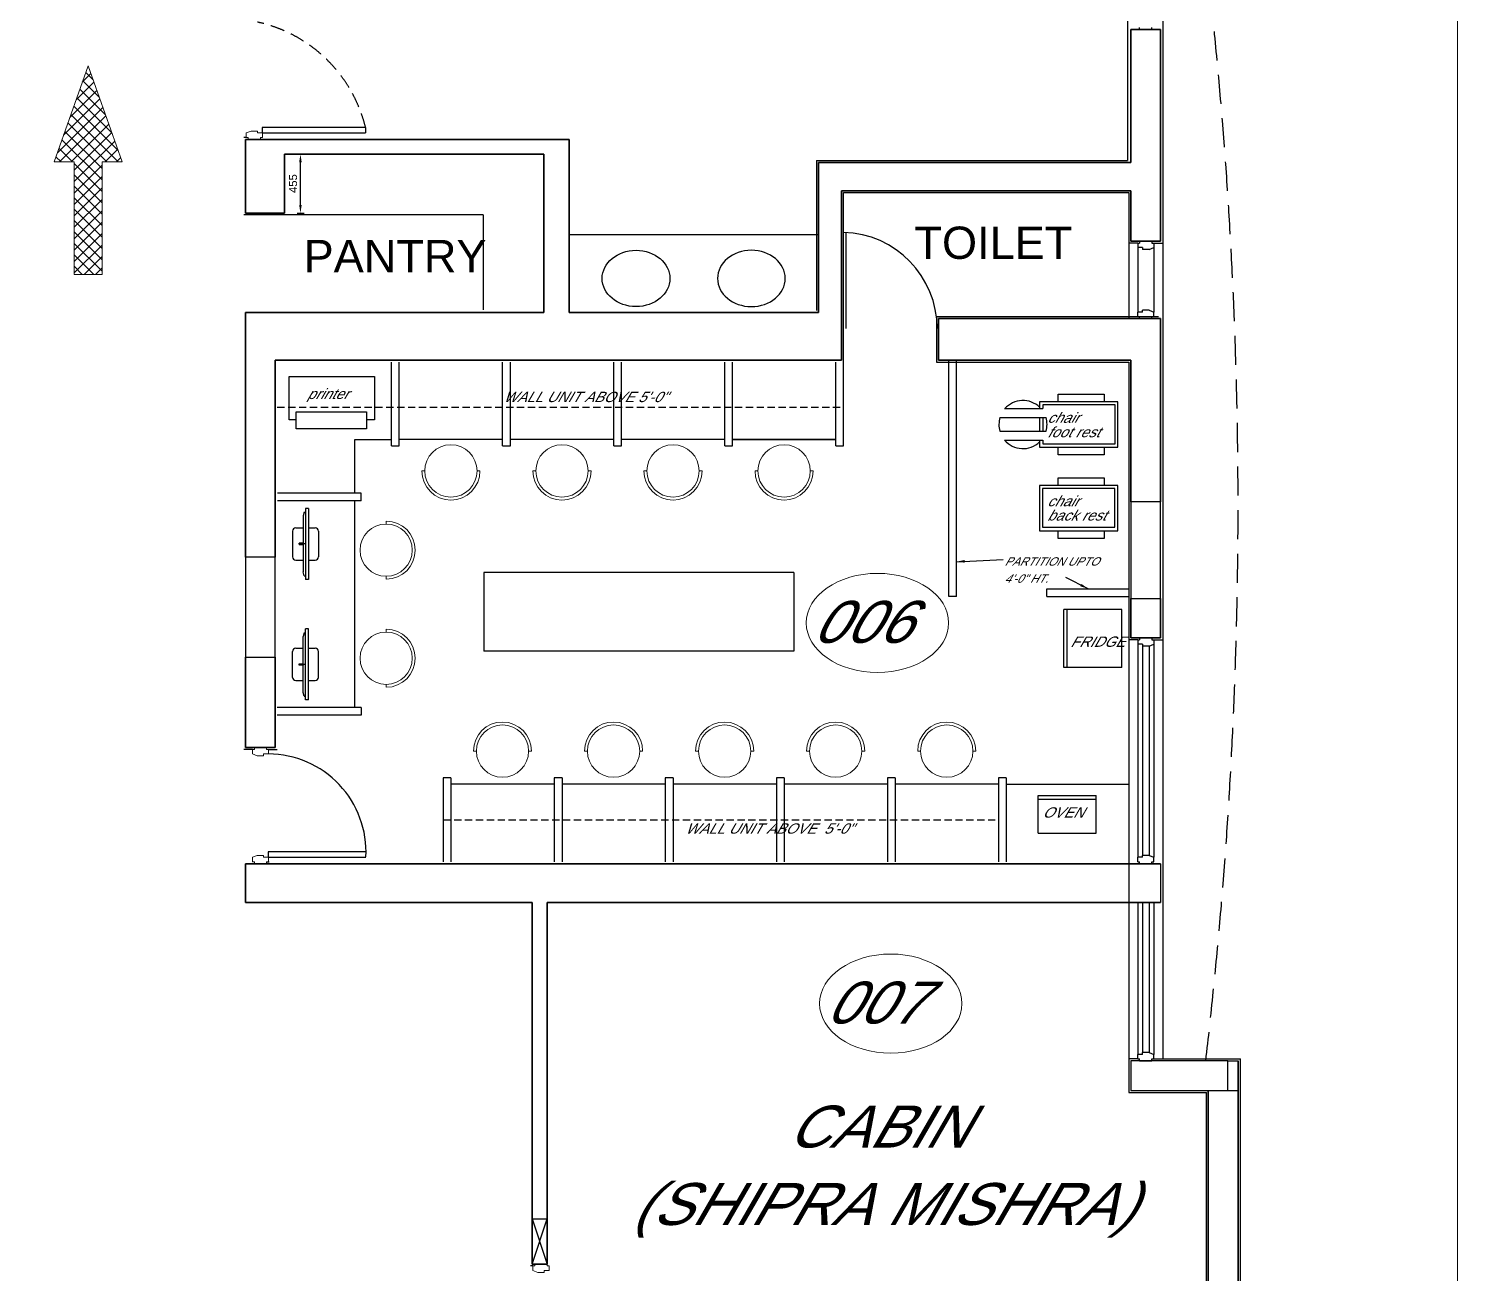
# Model space of a CAD drawing. Extents: x 681461 to 1380439, y -183990 to 19328.
# Drawn here: x 692164 to 703228, y -160609 to -150969 of the extents above; entities that cross this region are included whole.
import ezdxf
from ezdxf.enums import TextEntityAlignment as Align

# ---------------------------------------------------------------- set-up
doc = ezdxf.new("R2010")
doc.units = 0
doc.header["$LTSCALE"] = 900
doc.header["$MEASUREMENT"] = 0
doc.header["$PDMODE"] = 34
doc.linetypes.add('HIDDEN', pattern=[0.375, 0.25, -0.125])
doc.linetypes.add('HIDDEN2', pattern=[0.1875, 0.125, -0.0625])
doc.layers.get('0').update_dxf_attribs({"color": 1, "linetype": 'CONTINUOUS'})
doc.layers.get('DEFPOINTS').update_dxf_attribs({"color": 3, "linetype": 'CONTINUOUS'})
for name, color, linetype in [('1', 7, 'CONTINUOUS'), ('2', 7, 'CONTINUOUS'), ('D&R FREAM', 16, 'CONTINUOUS'), ('door', 163, 'CONTINUOUS'), ('PLASTER LINE', 8, 'CONTINUOUS'), ('TEXT', 2, 'CONTINUOUS'), ('WALL', 1, 'CONTINUOUS'), ('win', 4, 'CONTINUOUS')]:
    doc.layers.add(name, color=color, linetype=linetype)
doc.styles.add('ROMANS', font='arial.ttf')
doc.dimstyles.new('MSADIM', dxfattribs={"dimscale": 25, "dimtxt": 2.5, "dimasz": 2.5, "dimexe": 1.2, "dimexo": 1, "dimgap": 1, "dimtad": 1, "dimdec": 0, "dimzin": 1, "dimdsep": 46, "dimtxsty": 'ROMANS', "dimcen": 0, "dimclrd": 3, "dimclrt": 6, "dimadec": 0, "dimazin": 0, "dimtfac": 1, "dimtdec": 0, "dimtofl": 0, "dimtmove": 0, "dimatfit": 3, "dimfxl": 1, "dimtvp": 0.1, "dimtolj": 1, "dimtzin": 1, "dimarcsym": 2})

# ---------------------------------------------------------------- blocks, each defined once
blk = doc.blocks.new('REDFRAME')
at = {"layer": '1', "linetype": 'ByBlock', "lineweight": 13}
for p, q in [((-95, 0), (-95, -15)), ((-95, 0), (0, 0)), ((0, 0), (0, -15)), ((-110, -15), (-110, -50)), ((-110, -15), (-95, -15)), ((-110, -15), (-110, -50)), ((-72, -50), (-110, -50)), ((-72, -50), (-72, -65)), ((-22, -65), (-72, -65)), ((-22, -65), (15, -50)), ((0, -15), (15, -15)), ((15, -15), (15, -50))]:
    blk.add_line(p, q, dxfattribs=at)
blk = doc.blocks.new('*D8')
at = {"layer": 'DEFPOINTS', "color": 0, "linetype": 'ByBlock', "lineweight": 13, "ltscale": 1.25}
for p in [(694144, -151943), (694269, -151943), (694144, -152398)]:
    blk.add_point(p, dxfattribs=at)
at = {"layer": 'door', "color": 0, "linetype": 'ByBlock', "lineweight": -2, "ltscale": 1.25}
for p, q in [((694244, -151943), (694299, -151943)), ((694244, -152398), (694299, -152398))]:
    blk.add_line(p, q, dxfattribs=at)
at = {"layer": 'door', "color": 3, "linetype": 'ByBlock', "lineweight": -2, "ltscale": 1.25}
blk.add_line((694269, -152335), (694269, -152005), dxfattribs=at)
at = {"layer": 'door', "color": 3, "linetype": 'ByBlock', "lineweight": 13, "ltscale": 1.25}
for points in [[(694259, -152005), (694279, -152005), (694269, -151943)], [(694259, -152335), (694279, -152335), (694269, -152398)]]:
    blk.add_solid(points, dxfattribs=at)
at = {"layer": 'door', "color": 6, "linetype": 'ByBlock', "ltscale": 1.25, "insert": (694212, -152170), "char_height": 62.5, "attachment_point": 5, "rotation": 90, "style": 'ROMANS'}
blk.add_mtext('\\A1;455', dxfattribs=at)
blk = doc.blocks.new('CHA')
at = {"layer": '1', "linetype": 'Continuous', "lineweight": 0}
for p, q in [((-0.225, 0), (-0.25, 0)), ((0.25, 0), (0.225, 0))]:
    blk.add_line(p, q, dxfattribs=at)
blk.add_circle((0, 0), 0.225, dxfattribs=at)
blk.add_arc((0, 0), 0.25, 180, 0, dxfattribs=at)

msp = doc.modelspace()

# ---------------------------------------------------------------- hatches: boundary and pattern name
at = {"layer": 'door', "linetype": 'ByBlock', "lineweight": 13, "ltscale": 1.25}
h = msp.add_hatch(dxfattribs=at)
h.set_pattern_fill('ANSI37', color=3, scale=500)
h.set_pattern_definition([(45, (-14166.51, 22129), (-44.194174, 44.194174), []), (135, (-14166.51, 22129), (-44.194174, -44.194174), [])])
h.paths.add_polyline_path([(692624.5, -151257), (692361.5, -152002), (692516.5, -152002), (692516.5, -152873), (692732.5, -152873), (692732.5, -152002), (692887.5, -152002)])

# ---------------------------------------------------------------- linework, layer by layer
at = {"linetype": 'Continuous'}
for p, q in [((694974.5, -154201.8), (694974.5, -153551.8)), ((695034.5, -154201.8), (695034.5, -153551.8)), ((695834.5, -154201.8), (695834.5, -153551.8)), ((695894.5, -154201.8), (695894.5, -153551.8)), ((696694.5, -154201.8), (696694.5, -153551.8)), ((696754.5, -154201.8), (696754.5, -153551.8)), ((697554.5, -154201.8), (697554.5, -153551.8)), ((697614.5, -154201.8), (697614.5, -153551.8)), ((698414.5, -154201.8), (698414.5, -153551.8)), ((698474.5, -154201.8), (698474.5, -153551.8)), ((699289.5, -155366.8), (699289.5, -153536.8)), ((699349.5, -155366.8), (699349.5, -153536.8)), ((694974.5, -154201.8), (695034.5, -154201.8)), ((695834.5, -154201.8), (695894.5, -154201.8)), ((696694.5, -154201.8), (696754.5, -154201.8)), ((697554.5, -154201.8), (697614.5, -154201.8)), ((698414.5, -154201.8), (698474.5, -154201.8)), ((694740.3, -154566.8), (694090.3, -154566.8)), ((694740.3, -154626.8), (694090.3, -154626.8)), ((694740.3, -154626.8), (694740.3, -154566.8)), ((700049.5, -155366.8), (700049.5, -155306.8)), ((700049.5, -155306.8), (700684.5, -155306.8)), ((699349.5, -155366.8), (699289.5, -155366.8)), ((700049.5, -155366.8), (700684.5, -155366.8)), ((694740.3, -156226.8), (694089.5, -156226.8)), ((694740.3, -156286.8), (694089.5, -156286.8)), ((694740.3, -156226.8), (694740.3, -156286.8)), ((695374.5, -156771.8), (695374.5, -157421.8)), ((695434.5, -156771.8), (695374.5, -156771.8)), ((695434.5, -156771.8), (695434.5, -157421.8)), ((696234.5, -156771.8), (696234.5, -157421.8)), ((696294.5, -156771.8), (696234.5, -156771.8)), ((696294.5, -156771.8), (696294.5, -157421.8)), ((697094.5, -156771.8), (697094.5, -157421.8)), ((697154.5, -156771.8), (697094.5, -156771.8)), ((697154.5, -156771.8), (697154.5, -157421.8)), ((697954.5, -156771.8), (697954.5, -157421.8)), ((698014.5, -156771.8), (697954.5, -156771.8)), ((698014.5, -156771.8), (698014.5, -157421.8)), ((698814.5, -156771.8), (698814.5, -157421.8)), ((698874.5, -156771.8), (698814.5, -156771.8)), ((698874.5, -156771.8), (698874.5, -157421.8)), ((699674.5, -156771.8), (699674.5, -157421.8)), ((699734.5, -156771.8), (699674.5, -156771.8)), ((699734.5, -156771.8), (699734.5, -157421.8))]:
    msp.add_line(p, q, dxfattribs=at)
at = {"layer": '2', "color": 30, "linetype": 'Continuous'}
for p, q in [((694298.4, -154714.4), (694289.1, -154743.6)), ((694289.1, -154743.6), (694289.1, -155177)), ((694298.4, -154714.4), (694307.7, -154714.4)), ((694332.5, -154685.3), (694307.7, -154685.3)), ((694307.7, -154685.3), (694307.7, -155235.3)), ((694332.5, -154685.3), (694332.5, -155235.3)), ((694207.7, -154860.3), (694207.7, -155060.3)), ((694232.7, -154835.3), (694289.1, -154835.3)), ((694332.5, -154835.3), (694382.7, -154835.3)), ((694407.7, -154860.3), (694407.7, -155060.3)), ((694307.7, -154960.3), (694254.6, -154960.3)), ((694232.7, -155085.3), (694289.1, -155085.3)), ((694332.5, -155085.3), (694382.7, -155085.3)), ((694298.4, -155206.1), (694289.1, -155177)), ((694298.4, -155206.1), (694307.7, -155206.1)), ((694332.5, -155235.3), (694307.7, -155235.3)), ((694298.4, -155647.4), (694289.1, -155676.6)), ((694298.4, -155647.4), (694307.7, -155647.4)), ((694332.5, -155618.3), (694307.7, -155618.3)), ((694307.7, -156168.3), (694307.7, -155618.3)), ((694332.5, -156168.3), (694332.5, -155618.3)), ((694232.7, -155768.3), (694289.1, -155768.3)), ((694289.1, -156109.9), (694289.1, -155676.6)), ((694332.5, -155768.3), (694382.7, -155768.3)), ((694207.7, -155993.3), (694207.7, -155793.3)), ((694307.7, -155893.3), (694254.6, -155893.3)), ((694407.7, -155993.3), (694407.7, -155793.3)), ((694232.7, -156018.3), (694289.1, -156018.3)), ((694298.4, -156139.1), (694289.1, -156109.9)), ((694332.5, -156018.3), (694382.7, -156018.3)), ((694298.4, -156139.1), (694307.7, -156139.1)), ((694332.5, -156168.3), (694307.7, -156168.3))]:
    msp.add_line(p, q, dxfattribs=at)
for points in [[(694259.4, -154955.2), (694259.4, -154965.2), (694289.1, -154965.2), (694289.1, -154955.2)], [(694259.4, -155898.3), (694259.4, -155888.3), (694289.1, -155888.3), (694289.1, -155898.3)]]:
    msp.add_lwpolyline(points, close=True, dxfattribs=at)
for centre, start, end in [((694232.7, -154860.3), 90, 180), ((694382.7, -154860.3), 0, 90), ((694232.7, -155060.3), 180, 270), ((694382.7, -155060.3), 270, 0), ((694232.7, -155793.3), 90, 180), ((694382.7, -155793.3), 360, 90), ((694232.7, -155993.3), 180, 270), ((694382.7, -155993.3), 270, 360)]:
    msp.add_arc(centre, 25, start, end, dxfattribs=at)
at = {"layer": 'D&R FREAM', "color": 16, "linetype": 'ByBlock'}
for p, q in [((700767, -150976.8), (700767, -150961.8)), ((700767, -150976.8), (700862, -150976.8)), ((700862, -150976.8), (700862, -150961.8)), ((700752, -152629.8), (700752, -152664.8)), ((700752, -152629.8), (700752, -152664.8)), ((700752, -152629.8), (700767, -152629.8)), ((700790, -152664.8), (700752, -152664.8)), ((700767, -152614.8), (700767, -152629.8)), ((700767, -152614.8), (700862, -152614.8)), ((700790, -152664.8), (700790, -152679.8)), ((700840, -152679.8), (700790, -152679.8)), ((700840, -152679.8), (700877, -152664.8)), ((700862, -152614.8), (700862, -152629.8)), ((700862, -152629.8), (700877, -152629.8)), ((700877, -152629.8), (700877, -152664.8)), ((700752, -153199.8), (700752, -153164.8)), ((700752, -153199.8), (700752, -153164.8)), ((700790, -153164.8), (700752, -153164.8)), ((700752, -153199.8), (700767, -153199.8)), ((700767, -153214.8), (700767, -153199.8)), ((700840, -153149.8), (700790, -153149.8)), ((700790, -153164.8), (700790, -153149.8)), ((700840, -153149.8), (700877, -153164.8)), ((700862, -153199.8), (700877, -153199.8)), ((700862, -153214.8), (700862, -153199.8)), ((700877, -153199.8), (700877, -153164.8))]:
    msp.add_line(p, q, dxfattribs=at)
at = {"layer": 'door', "color": 7, "lineweight": 35, "ltscale": 1.25}
for p, q in [((700929.5, -150976.8), (700699.5, -150976.8)), ((700699.5, -150976.8), (700699.5, -151099.8)), ((700929.5, -150976.8), (700929.5, -152614.8)), ((700699.5, -151048.8), (700699.5, -152006.8)), ((700699.5, -151099.8), (700699.5, -151114.8)), ((696349.5, -151827.8), (693844.5, -151827.8)), ((693844.5, -152397.8), (693844.5, -151827.8)), ((696349.5, -151827.8), (696349.5, -153166.8)), ((696154.5, -151942.8), (694144.5, -151942.8)), ((694144.5, -152397.8), (694144.5, -151942.8)), ((696154.5, -153166.8), (696154.5, -151942.8)), ((698279.5, -152006.8), (698279.5, -153166.8)), ((700699.5, -152006.8), (698279.5, -152006.8)), ((700699.5, -152224.8), (698459.5, -152224.8)), ((698459.5, -152224.8), (698459.5, -153536.8)), ((700699.5, -152224.8), (700699.5, -152614.8)), ((694144.5, -152397.8), (693844.5, -152397.8)), ((700929.5, -152614.8), (700699.5, -152614.8)), ((693844.5, -155061.8), (693844.5, -153166.8)), ((696154.5, -153166.8), (693844.5, -153166.8)), ((698279.5, -153166.8), (696349.5, -153166.8)), ((700929.5, -153214.8), (699209.5, -153214.8)), ((699209.5, -153214.8), (699209.5, -153536.8)), ((700929.5, -154633.8), (700929.5, -153214.8)), ((694074.5, -155061.8), (694074.5, -153536.8)), ((694074.5, -153536.8), (698459.5, -153536.8)), ((699209.5, -153536.8), (700699.5, -153536.8)), ((700699.5, -154633.8), (700699.5, -153536.8)), ((700699.5, -154633.8), (700699.5, -153536.8)), ((700699.5, -155383.8), (700699.5, -155686.8)), ((700699.5, -155383.8), (700699.5, -155686.8)), ((700929.5, -155383.8), (700929.5, -155686.8)), ((700699.5, -155686.8), (700929.5, -155686.8)), ((693844.5, -155836.8), (693844.5, -156536.8)), ((694074.5, -155836.8), (694074.5, -156536.8)), ((694074.5, -156013.8), (694074.5, -156316.8)), ((693844.5, -156536.8), (694074.5, -156536.8)), ((693844.5, -157736.8), (693844.5, -157436.8)), ((693844.5, -157436.8), (700929.5, -157436.8)), ((693844.5, -157736.8), (696064.5, -157736.8)), ((696064.5, -160536.8), (696064.5, -157736.8)), ((696179.5, -160536.8), (696179.5, -157736.8)), ((696179.5, -157736.8), (700929.5, -157736.8)), ((701529.1, -161778.8), (701529.1, -158963.8)), ((701299.1, -161478.8), (701299.1, -159193.8)), ((696064.5, -160536.8), (696179.5, -160536.8))]:
    msp.add_line(p, q, dxfattribs=at)
at = {"layer": 'door', "color": 3, "linetype": 'ByBlock', "lineweight": 13, "ltscale": 1.25}
for p, q in [((692624.5, -151257), (692361.5, -152002)), ((692624.5, -151257), (692887.5, -152002)), ((692516.5, -152002), (692361.5, -152002)), ((692516.5, -152002), (692516.5, -152873)), ((692887.5, -152002), (692732.5, -152002)), ((692732.5, -152002), (692732.5, -152873)), ((692732.5, -152873), (692516.5, -152873))]:
    msp.add_line(p, q, dxfattribs=at)
at = {"layer": 'door'}
for p, q in [((694773.1, -151734.9), (693973.1, -151736)), ((693973.1, -151736), (693973.1, -151776.6)), ((693973.1, -151776.6), (694773.1, -151775.5)), ((694773.1, -151734.9), (694773.1, -151775.5))]:
    msp.add_line(p, q, dxfattribs=at)
at = {"layer": 'door', "color": 1, "ltscale": 1.25}
for p, q in [((698475.2, -153291.6), (698475.2, -152547.6)), ((698495.5, -153291.6), (698495.5, -152548.4))]:
    msp.add_line(p, q, dxfattribs=at)
at = {"layer": 'door', "color": 3, "linetype": 'HIDDEN', "ltscale": 0.25}
for p, q in [((694089.5, -153901.8), (698474.5, -153901.8)), ((695374.5, -157096.8), (699674.5, -157096.8))]:
    msp.add_line(p, q, dxfattribs=at)
at = {"layer": 'door', "color": 30, "linetype": 'ByBlock', "ltscale": 1.25}
for p, q in [((699684.7, -153982.1), (700043.2, -153982.1)), ((699721.7, -153912.5), (700016.5, -153912.5)), ((699684.7, -154086.4), (700043.2, -154086.4)), ((694690.3, -154151.8), (694974.5, -154151.8)), ((699721.7, -154156), (700016.5, -154156)), ((695689.5, -155181.8), (695689.5, -155791.8)), ((698089.5, -155181.8), (695689.5, -155181.8)), ((698089.5, -155181.8), (698089.5, -155791.8)), ((700180.2, -155917.9), (700180.2, -155467.9)), ((700630.2, -155467.9), (700180.2, -155467.9)), ((700206.9, -155917.9), (700206.9, -155467.9)), ((700630.2, -155917.9), (700630.2, -155467.9)), ((698089.5, -155791.8), (695689.5, -155791.8)), ((700630.2, -155917.9), (700180.2, -155917.9)), ((699981.2, -156909.3), (700431.2, -156909.3)), ((699981.2, -157199.4), (699981.2, -156909.3)), ((699981.2, -156936), (700431.2, -156936)), ((700431.2, -157199.4), (700431.2, -156909.3)), ((699981.2, -157199.4), (700431.2, -157199.4)), ((699981.2, -157199.4), (700431.2, -157199.4))]:
    msp.add_line(p, q, dxfattribs=at)
at = {"layer": 'door', "color": 4, "linetype": 'ByBlock', "ltscale": 1.25}
for p, q in [((693897, -156551.8), (693829.5, -156551.8)), ((694022, -156551.8), (694089.5, -156551.8)), ((700929.5, -157436.8), (700929.5, -157736.8))]:
    msp.add_line(p, q, dxfattribs=at)
at = {"layer": 'door', "color": 232, "ltscale": 1.25}
msp.add_line((699734.5, -156821.8), (700684.5, -156821.8), dxfattribs=at)
at = {"layer": 'door', "color": 222, "linetype": 'ByBlock', "lineweight": 13, "ltscale": 1.25}
msp.add_lwpolyline([(681461, -120785.9), (703228, -120785.9), (703228, -183990), (681461, -183990)], close=True, dxfattribs=at)
at = {"layer": 'door', "color": 30, "linetype": 'ByBlock', "ltscale": 1.25}
for points in [[(694235.7, -153998.1), (694181.2, -153998.1), (694181.2, -153664.1), (694842.2, -153664.1), (694842.2, -153998.1), (694780.9, -153998.1)], [(699992.3, -154156), (699992.3, -154211.2), (700598.8, -154211.2), (700598.8, -153860.4), (699992.3, -153860.4), (699992.3, -153912.5)], [(700016.5, -154156), (700016.5, -154184.4), (700576.7, -154184.4), (700576.7, -153884.1), (700016.5, -153884.1), (700016.5, -153912.5)], [(699992.3, -153982.1), (699992.3, -154086.4)], [(700016.5, -153982.1), (700016.5, -154086.4)]]:
    msp.add_lwpolyline(points, dxfattribs=at)
for points in [[(700136.5, -153800.9), (700492.6, -153800.9), (700492.6, -153860.4), (700136.5, -153860.4)], [(694780.9, -153936.8), (694780.9, -154068.6), (694235.7, -154068.6), (694235.7, -153936.8)], [(700136.5, -154211.2), (700492.6, -154211.2), (700492.6, -154270.6), (700136.5, -154270.6)], [(700135.8, -154447.2), (700491.9, -154447.2), (700491.9, -154506.7), (700135.8, -154506.7)], [(699991.6, -154857.5), (700598.1, -154857.5), (700598.1, -154506.7), (699991.6, -154506.7)], [(700015.8, -154830.7), (700576, -154830.7), (700576, -154530.4), (700015.8, -154530.4)], [(700135.8, -154857.5), (700491.9, -154857.5), (700491.9, -154916.9), (700135.8, -154916.9)]]:
    msp.add_lwpolyline(points, close=True, dxfattribs=at)
at = {"layer": 'door', "linetype": 'HIDDEN2'}
msp.add_arc((693700.1, -151998.7), 1105, 13.81396, 77.64591, dxfattribs=at)
at = {"layer": 'door', "color": 1, "ltscale": 1.25}
for centre, radius, start, end in [((698455.2, -153291.6), 744.3, 359.99999, 88.46012), ((694018.6, -157345), 758.2, 357.00968, 89.74309)]:
    msp.add_arc(centre, radius, start, end, dxfattribs=at)
at = {"layer": 'door', "color": 30, "linetype": 'ByBlock', "ltscale": 1.25}
for start, end in [(46.41688, 138.56129), (163.25807, 195.76798), (344.23202, 16.74193), (220.20315, 313.58312)]:
    msp.add_arc((699864, -154035.8), 186.2, start, end, dxfattribs=at)
at = {"layer": 'door', "color": 4, "linetype": 'ByBlock', "ltscale": 1.25}
msp.add_ellipse((696867.8, -152904.1), major_axis=(-262.5, 0), ratio=0.8305104, start_param=-1.5707963, end_param=4.712389, dxfattribs=at)
at = {"layer": 'door', "color": 4, "linetype": 'ByBlock', "ltscale": 1.25, "extrusion": (0, 0, -1)}
msp.add_ellipse((697761.2, -152904.1), major_axis=(262.5, 0), ratio=0.8305104, start_param=-1.5707963, end_param=4.712389, dxfattribs=at)
at = {"layer": 'door', "color": 4, "linetype": 'ByBlock', "lineweight": 9, "ltscale": 1.25}
for centre in [(698737, -155572), (698840, -158520)]:
    msp.add_ellipse(centre, major_axis=(-551, 0), ratio=0.6969147, dxfattribs=at)
at = {"layer": 'PLASTER LINE', "color": 8, "linetype": 'ByBlock'}
for p, q in [((700674.5, -150076.8), (700674.5, -151099.8)), ((700674.5, -151073.8), (700674.5, -151992)), ((700752, -152629.8), (700684.5, -152629.8)), ((700877, -152629.8), (700949.5, -152629.8))]:
    msp.add_line(p, q, dxfattribs=at)
at = {"layer": 'WALL', "color": 8}
for p, q in [((700949.5, -153344.8), (700949.5, -150391.8)), ((700949.5, -158948.8), (700949.5, -153344.8)), ((694007, -157421.8), (694027, -157421.8)), ((700684.5, -159208.8), (701284.1, -159208.8)), ((701284.1, -161463.8), (701284.1, -159208.8))]:
    msp.add_line(p, q, dxfattribs=at)
at = {"layer": 'WALL', "color": 8, "linetype": 'ByBlock'}
for p, q in [((693849.5, -151812.8), (693829.5, -151812.8)), ((693849.5, -151812.8), (693829.5, -151812.8)), ((698264.5, -151992), (700674.5, -151992)), ((698264.5, -151992), (698264.5, -153151.8)), ((698474.5, -152239.8), (700684.5, -152239.8)), ((698474.5, -153551.8), (698474.5, -152239.8)), ((700684.5, -152239.8), (700684.5, -153214.8)), ((695684.5, -152412.8), (693829.5, -152412.8)), ((695684.5, -152412.8), (695684.5, -153146.8)), ((699194.5, -153200), (700914.5, -153200)), ((699194.5, -153200), (699194.5, -153551.8)), ((699194.5, -153551.8), (700684.5, -153551.8)), ((700684.5, -153551.8), (700684.5, -159208.8)), ((694690.3, -154566.8), (694690.3, -154151.8)), ((695834.5, -154151.8), (695034.5, -154151.8)), ((696694.5, -154151.8), (695894.5, -154151.8)), ((697554.5, -154151.8), (696754.5, -154151.8)), ((697614.5, -154151.8), (698414.5, -154151.8)), ((698414.5, -154151.8), (697614.5, -154151.8)), ((694690.3, -156226.8), (694690.3, -154626.8)), ((700084.5, -155366.8), (700684.5, -155366.8)), ((700752, -155701.8), (700684.5, -155701.8)), ((700752, -155736.8), (700752, -157386.8)), ((700790, -155751.8), (700790, -157371.8)), ((700840, -155751.8), (700840, -157371.8)), ((700877, -155701.8), (700949.5, -155701.8)), ((700877, -155736.8), (700877, -157386.8)), ((696234.5, -156821.8), (695434.5, -156821.8)), ((697094.5, -156821.8), (696294.5, -156821.8)), ((697954.5, -156821.8), (697154.5, -156821.8)), ((698814.5, -156821.8), (698014.5, -156821.8)), ((699674.5, -156821.8), (698874.5, -156821.8)), ((700752, -157736.8), (700752, -158913.8)), ((700790, -157736.8), (700790, -158898.8)), ((700840, -157736.8), (700840, -158898.8)), ((700877, -157736.8), (700877, -158913.8)), ((700752, -158948.8), (700684.5, -158948.8)), ((700877, -158948.8), (701549.1, -158948.8)), ((701549.1, -161798.8), (701549.1, -158948.8)), ((701449.5, -159193.8), (701529.1, -159193.8)), ((696069.5, -160551.8), (696049.5, -160551.8))]:
    msp.add_line(p, q, dxfattribs=at)
at = {"layer": 'WALL'}
for p, q in [((698279.5, -152566.8), (696349.5, -152566.8)), ((698459.5, -153214.8), (698459.5, -153329.8)), ((701449.5, -158963.8), (701529.1, -158963.8))]:
    msp.add_line(p, q, dxfattribs=at)
at = {"layer": 'WALL', "color": 1, "linetype": 'ByBlock'}
for p, q in [((700752, -155701.8), (700767, -155701.8)), ((700752, -155701.8), (700752, -155736.8)), ((700752, -155701.8), (700752, -155736.8)), ((700790, -155736.8), (700752, -155736.8)), ((700767, -155686.8), (700862, -155686.8)), ((700767, -155686.8), (700767, -155701.8)), ((700790, -155736.8), (700790, -155751.8)), ((700840, -155751.8), (700790, -155751.8)), ((700840, -155751.8), (700877, -155736.8)), ((700862, -155686.8), (700862, -155701.8)), ((700862, -155701.8), (700877, -155701.8)), ((700877, -155701.8), (700877, -155736.8)), ((700752, -157421.8), (700752, -157386.8)), ((700752, -157421.8), (700752, -157386.8)), ((700790, -157386.8), (700752, -157386.8)), ((700752, -157421.8), (700767, -157421.8)), ((700767, -157436.8), (700767, -157421.8)), ((700767, -157436.8), (700862, -157436.8)), ((700790, -157386.8), (700790, -157371.8)), ((700840, -157371.8), (700790, -157371.8)), ((700840, -157371.8), (700877, -157386.8)), ((700862, -157421.8), (700877, -157421.8)), ((700862, -157436.8), (700862, -157421.8)), ((700877, -157421.8), (700877, -157386.8)), ((700790, -158913.8), (700752, -158913.8)), ((700752, -158948.8), (700752, -158913.8)), ((700752, -158948.8), (700752, -158913.8)), ((700752, -158948.8), (700767, -158948.8)), ((700767, -158963.8), (700767, -158948.8)), ((700767, -158963.8), (700862, -158963.8)), ((700840, -158898.8), (700790, -158898.8)), ((700790, -158913.8), (700790, -158898.8)), ((700840, -158898.8), (700877, -158913.8)), ((700862, -158948.8), (700877, -158948.8)), ((700862, -158963.8), (700862, -158948.8)), ((700877, -158948.8), (700877, -158913.8))]:
    msp.add_line(p, q, dxfattribs=at)
at = {"layer": 'WALL', "color": 4}
for p, q in [((696064.5, -160186.8), (696179.5, -160536.8)), ((696064.5, -160536.8), (696179.5, -160186.8))]:
    msp.add_line(p, q, dxfattribs=at)
at = {"layer": 'WALL', "color": 6}
for points in [[(700699.5, -155383.8), (700929.5, -155383.8), (700929.5, -154633.8), (700699.5, -154633.8)], [(693844.5, -155836.8), (694074.5, -155836.8), (694074.5, -155061.8), (693844.5, -155061.8)], [(701449.5, -159193.8), (701449.5, -158963.8), (700699.5, -158963.8), (700699.5, -159193.8)]]:
    msp.add_lwpolyline(points, close=True, dxfattribs=at)
at = {"layer": 'WALL'}
msp.add_lwpolyline([(694776.8, -157344), (694018.6, -157345), (694018.6, -157385.6), (694775.8, -157384.6)], dxfattribs=at)
msp.add_lwpolyline([(694776.8, -157344), (694018.6, -157345), (694018.6, -157385.6), (694775.8, -157384.6)], dxfattribs=at)
at = {"layer": 'WALL', "color": 4}
msp.add_lwpolyline([(696064.5, -160186.8), (696179.5, -160186.8), (696179.5, -160536.8), (696064.5, -160536.8)], close=True, dxfattribs=at)
at = {"layer": 'WALL', "color": 5, "linetype": 'HIDDEN'}
msp.add_arc((664600.4, -154670.3), 36929.1, 353.32351, 6.67649, dxfattribs=at)
at = {"layer": 'win', "linetype": 'ByBlock'}
for p, q in [((700752, -152664.8), (700752, -153164.8)), ((700877, -152664.8), (700877, -153164.8))]:
    msp.add_line(p, q, dxfattribs=at)

# ---------------------------------------------------------------- block references
at = {"layer": '2', "color": 30, "linetype": 'Continuous', "yscale": -900.0013969862346, "zscale": 750}
for p, xscale, rotation in [((695434.1, -154395), -900.0013969862346, 179.9713717851265), ((695434.1, -154395), -900.0013969862346, 179.9713717851265), ((696294.1, -154395), -900.0013969862346, 179.9713717851265), ((696294.1, -154395), -900.0013969862346, 179.9713717851265), ((697154.1, -154395), -900.0013969862346, 179.9713717851265), ((697154.1, -154395), -900.0013969862346, 179.9713717851265), ((698014.1, -154395), -900.0013969862346, 179.9713717851265), ((698014.1, -154395), -900.0013969862346, 179.9713717851265), ((694932.8, -155008.4), 900.0013969862346, 270.0286282148735), ((694932.8, -155008.4), 900.0013969862346, 270.0286282148735), ((694932.8, -155845.2), -900.0013969862346, 269.9713717851265), ((694932.8, -155845.2), -900.0013969862346, 269.9713717851265), ((695833.7, -156564.5), -900.0013969862346, 359.9713717851265), ((696693.7, -156564.5), -900.0013969862346, 359.9713717851265), ((697553.7, -156564.5), -900.0013969862346, 359.9713717851265), ((698413.7, -156564.5), -900.0013969862346, 359.9713717851265), ((699273.7, -156564.5), -900.0013969862346, 359.9713717851265)]:
    msp.add_blockref('CHA', p, dxfattribs=dict(at, xscale=xscale, rotation=rotation))
at = {"layer": 'WALL', "color": 8, "linetype": 'ByBlock', "rotation": 180}
for p in [(693864.5, -151827.8), (693912, -157436.8), (693912, -157436.8)]:
    msp.add_blockref('REDFRAME', p, dxfattribs=at)
at = {"layer": 'WALL', "color": 8, "linetype": 'ByBlock', "xscale": -1}
for p in [(693912, -156536.8), (696084.5, -160536.8)]:
    msp.add_blockref('REDFRAME', p, dxfattribs=at)

# ---------------------------------------------------------------- texts
at = {"layer": '1', "color": 30, "linetype": 'Continuous', "lineweight": 13, "style": 'ROMANS', "oblique": 30}
for s, p in [('printer', (694319.6, -153758.1)), ('WALL UNIT ABOVE 5\'-0"', (695838, -153782)), ('chair', (700050.7, -153942.2)), ('foot rest', (700050.7, -154054)), ('chair', (700050, -154588.5)), ('back rest', (700050, -154698.9)), ('FRIDGE', (700229.4, -155677.1)), ('OVEN', (700013.9, -156999.6)), ('WALL UNIT ABOVE  5\'-0"', (697246.7, -157124.1))]:
    msp.add_text(s, height=80, dxfattribs=at).set_placement(p, align=Align.TOP_LEFT)
at = {"layer": '1', "color": 4, "linetype": 'Continuous', "lineweight": 13, "oblique": 30}
for s, p in [('PARTITION UPTO', (699719.8, -155063.4)), ('4\'-0" HT.', (699719.8, -155195.8))]:
    msp.add_text(s, height=65, dxfattribs=at).set_placement(p, align=Align.TOP_LEFT)
at = {"layer": 'TEXT', "color": 0, "style": 'ROMANS'}
for s, p in [('TOILET', (699634.7, -152627.8)), ('PANTRY', (695001.7, -152731))]:
    msp.add_text(s, height=250, dxfattribs=at).set_placement(p, align=Align.MIDDLE)
at = {"layer": 'TEXT', "color": 4, "style": 'ROMANS', "oblique": 30}
for s, p in [('006', (698604.5, -155563.7)), ('007', (698707.5, -158511.7))]:
    msp.add_text(s, height=325, dxfattribs=at).set_placement(p, align=Align.MIDDLE)
at = {"layer": 'TEXT', "color": 0, "style": 'ROMANS', "oblique": 30}
for s, p in [('  CABIN', (698599.8, -159472.1)), ('(SHIPRA MISHRA)', (698776.5, -160112.1))]:
    msp.add_text(s, height=325, dxfattribs=at).set_placement(p, align=Align.MIDDLE)

# ---------------------------------------------------------------- dimensions: what is measured, and where the dimension line sits
at = {"layer": 'door', "color": 4, "linetype": 'ByBlock', "ltscale": 1.25}
dim = msp.add_linear_dim(base=(694269, -151942.8), p1=(694144.5, -152397.8), p2=(694144.5, -151942.8), angle=90, dimstyle='MSADIM', override={"dimfxlon": 1}, dxfattribs=at)
dim.commit()
dim.dimension.update_dxf_attribs({"geometry": '*D8', "text_midpoint": (694212.2, -152170.3)})

# ---------------------------------------------------------------- leaders
at = {"layer": 'door', "color": 232, "ltscale": 1.25}
for points in [[(699349.5, -155097.8), (699709.4, -155081.4)], [(700367.8, -155306.8), (700195.2, -155220.5)]]:
    msp.add_leader(points, dimstyle='MSADIM', override={"dimgap": 1, "dimtad": 0, "dimfxlon": 1}, dxfattribs=at)

doc.saveas('drawing.dxf')
